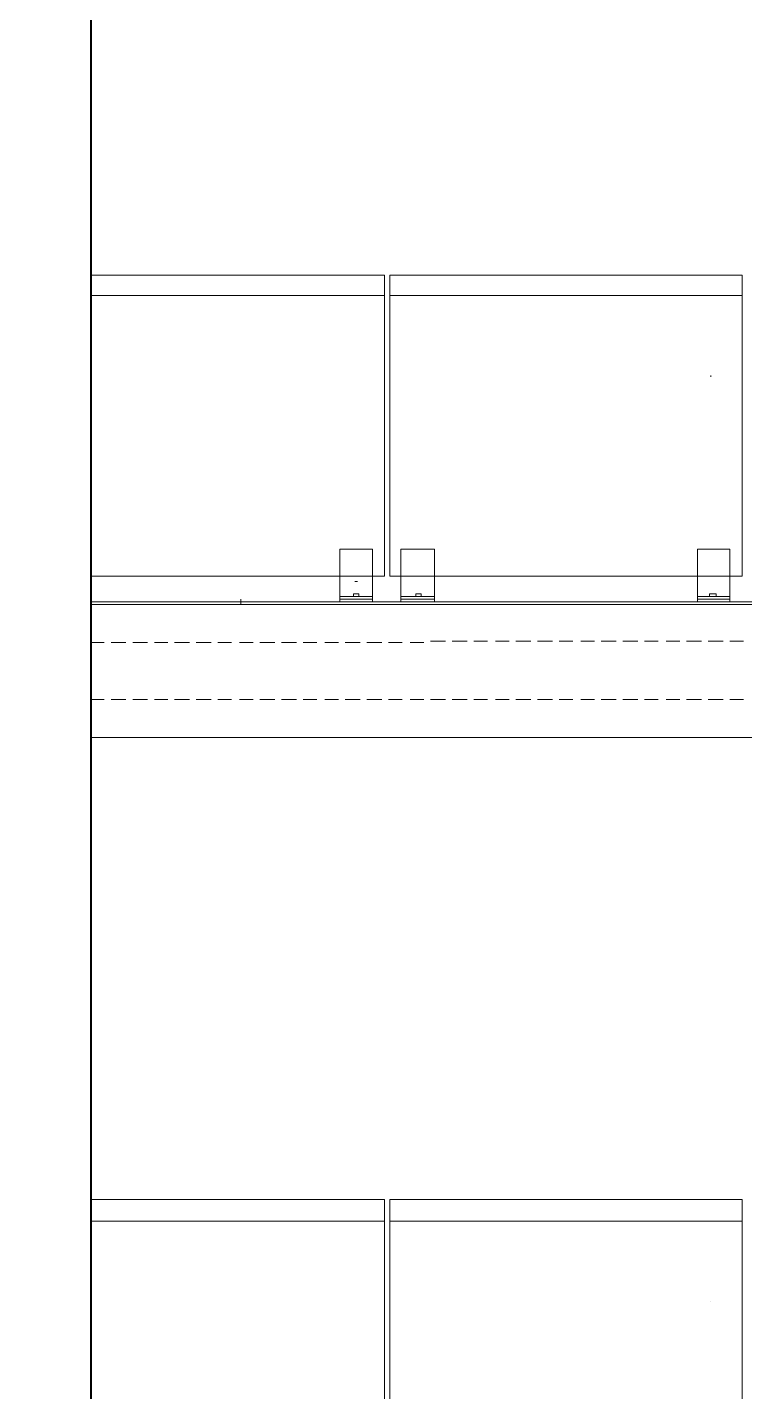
# Model space of a CAD drawing. Header units: millimetres. Extents: x 182 to 575, y -105 to 95.
# Drawn here: x 272.762 to 275.285, y 74.274 to 79.068 of the extents above; entities that cross this region are included whole.
import ezdxf

# ---------------------------------------------------------------- set-up
doc = ezdxf.new("R2010")
doc.units = ezdxf.units.MM
doc.header["$MEASUREMENT"] = 0
doc.layers.add('PDF_Geometry', color=7, linetype='Continuous')
doc.layers.add('PDF_Solid Fills', color=7, linetype='Continuous')

msp = doc.modelspace()

# ---------------------------------------------------------------- hatches: boundary and pattern name
at = {"layer": 'PDF_Solid Fills', "transparency": 33554559}
h = msp.add_hatch(color=256, dxfattribs=at)
h.paths.add_polyline_path([(274.6227, 79.0376), (274.6302, 79.0376), (274.6227, 79.0376)], flags=0)
h.paths.add_polyline_path([(274.6302, 79.0376), (274.6227, 79.0376), (274.6302, 79.0376)], flags=0)
h.paths.add_polyline_path([(274.6152, 79.0351), (274.6377, 79.0351), (274.6152, 79.0351)], flags=0)
h.paths.add_polyline_path([(274.6377, 79.0351), (274.6152, 79.0351), (274.6377, 79.0351)], flags=0)
h = msp.add_hatch(color=256, dxfattribs=at)
h.paths.add_polyline_path([(274.6427, 79.0176), (274.6377, 79.0176), (274.6427, 79.0176)], flags=0)
h.paths.add_polyline_path([(274.6427, 79.0151), (274.6352, 79.0151), (274.6427, 79.0151)], flags=0)
h.paths.add_polyline_path([(274.6352, 79.0126), (274.6402, 79.0126), (274.6352, 79.0126)], flags=0)
h.paths.add_polyline_path([(274.6402, 79.0126), (274.6352, 79.0126), (274.6402, 79.0126)], flags=0)
h.paths.add_polyline_path([(274.6327, 79.0101), (274.6402, 79.0101), (274.6327, 79.0101)], flags=0)
h = msp.add_hatch(color=256, dxfattribs=at)
h.paths.add_polyline_path([(274.6352, 79.0301), (274.6427, 79.0301), (274.6352, 79.0301)], flags=0)
h.paths.add_polyline_path([(274.6427, 79.0276), (274.6352, 79.0276), (274.6427, 79.0276)], flags=0)
h.paths.add_polyline_path([(274.6427, 79.0226), (274.6377, 79.0226), (274.6427, 79.0226)], flags=0)
h = msp.add_hatch(color=256, dxfattribs=at)
h.paths.add_polyline_path([(274.7002, 79.0376), (274.6902, 79.0376), (274.7002, 79.0376)], flags=0)
h.paths.add_polyline_path([(274.6902, 79.0376), (274.7002, 79.0376), (274.6902, 79.0376)], flags=0)
h.paths.add_polyline_path([(274.6852, 79.0351), (274.7077, 79.0351), (274.6852, 79.0351)], flags=0)
h.paths.add_polyline_path([(274.7077, 79.0351), (274.6852, 79.0351), (274.7077, 79.0351)], flags=0)
h = msp.add_hatch(color=256, dxfattribs=at)
h.paths.add_polyline_path([(274.7127, 79.0176), (274.7077, 79.0176), (274.7127, 79.0176)], flags=0)
h.paths.add_polyline_path([(274.7052, 79.0151), (274.7127, 79.0151), (274.7052, 79.0151)], flags=0)
h.paths.add_polyline_path([(274.7052, 79.0126), (274.7102, 79.0126), (274.7052, 79.0126)], flags=0)
h.paths.add_polyline_path([(274.7102, 79.0126), (274.7052, 79.0126), (274.7102, 79.0126)], flags=0)
h.paths.add_polyline_path([(274.7027, 79.0101), (274.7102, 79.0101), (274.7027, 79.0101)], flags=0)
h = msp.add_hatch(color=256, dxfattribs=at)
h.paths.add_polyline_path([(274.7052, 79.0301), (274.7127, 79.0301), (274.7052, 79.0301)], flags=0)
h.paths.add_polyline_path([(274.7127, 79.0276), (274.7052, 79.0276), (274.7127, 79.0276)], flags=0)
h.paths.add_polyline_path([(274.7127, 79.0226), (274.7077, 79.0226), (274.7127, 79.0226)], flags=0)
h = msp.add_hatch(color=256, dxfattribs=at)
h.paths.add_polyline_path([(274.7277, 79.0201), (274.7227, 79.0201), (274.7277, 79.0201)], flags=0)
h.paths.add_polyline_path([(274.7227, 79.0201), (274.7277, 79.0201), (274.7227, 79.0201)], flags=0)
h.paths.add_polyline_path([(274.7202, 79.0126), (274.7252, 79.0126), (274.7202, 79.0126)], flags=0)
h.paths.add_polyline_path([(274.7252, 79.0126), (274.7202, 79.0126), (274.7252, 79.0126)], flags=0)
h.paths.add_polyline_path([(274.7252, 79.0051), (274.7177, 79.0051), (274.7252, 79.0051)], flags=0)
h.paths.add_polyline_path([(274.7177, 79.0001), (274.7252, 79.0001), (274.7177, 79.0001)], flags=0)
h.paths.add_polyline_path([(274.7252, 79.0001), (274.7177, 79.0001), (274.7252, 79.0001)], flags=0)
h.paths.add_polyline_path([(274.7177, 78.9976), (274.7252, 78.9976), (274.7177, 78.9976)], flags=0)
h.paths.add_polyline_path([(274.7252, 78.9976), (274.7177, 78.9976), (274.7252, 78.9976)], flags=0)
h.paths.add_polyline_path([(274.7177, 78.9926), (274.7252, 78.9926), (274.7177, 78.9926)], flags=0)
h.paths.add_polyline_path([(274.7252, 78.9901), (274.7177, 78.9901), (274.7252, 78.9901)], flags=0)
h = msp.add_hatch(color=256, dxfattribs=at)
h.paths.add_polyline_path([(274.7552, 79.0351), (274.7352, 79.0351), (274.7552, 79.0351)], flags=0)
h.paths.add_polyline_path([(274.7377, 79.0376), (274.7502, 79.0376), (274.7377, 79.0376)], flags=0)
h.paths.add_polyline_path([(274.7502, 79.0376), (274.7377, 79.0376), (274.7502, 79.0376)], flags=0)
h.paths.add_polyline_path([(274.7427, 79.0376), (274.7452, 79.0376), (274.7427, 79.0376)], flags=0)
h.paths.add_polyline_path([(274.7452, 79.0376), (274.7427, 79.0376), (274.7452, 79.0376)], flags=0)
h = msp.add_hatch(color=256, dxfattribs=at)
h.paths.add_polyline_path([(274.7552, 79.0151), (274.7627, 79.0151), (274.7552, 79.0151)], flags=0)
h.paths.add_polyline_path([(274.7602, 79.0101), (274.7552, 79.0101), (274.7602, 79.0101)], flags=0)
h.paths.add_polyline_path([(274.7552, 79.0076), (274.7602, 79.0076), (274.7552, 79.0076)], flags=0)
h.paths.add_polyline_path([(274.7602, 79.0051), (274.7552, 79.0051), (274.7602, 79.0051)], flags=0)
h.paths.add_polyline_path([(274.7602, 79.0001), (274.7527, 79.0001), (274.7602, 79.0001)], flags=0)
h.paths.add_polyline_path([(274.7527, 78.9976), (274.7577, 78.9976), (274.7527, 78.9976)], flags=0)
h.paths.add_polyline_path([(274.7577, 78.9951), (274.7527, 78.9951), (274.7577, 78.9951)], flags=0)
h.paths.add_polyline_path([(274.7502, 78.9926), (274.7577, 78.9926), (274.7502, 78.9926)], flags=0)
h.paths.add_polyline_path([(274.7552, 78.9901), (274.7502, 78.9901), (274.7552, 78.9901)], flags=0)
h.paths.add_polyline_path([(274.7502, 78.9901), (274.7552, 78.9901), (274.7502, 78.9901)], flags=0)
h = msp.add_hatch(color=256, dxfattribs=at)
h.paths.add_polyline_path([(274.6027, 78.9876), (274.6102, 78.9876), (274.6027, 78.9876)], flags=0)
h.paths.add_polyline_path([(274.6027, 78.9851), (274.6077, 78.9851), (274.6027, 78.9851)], flags=0)
h.paths.add_polyline_path([(274.6077, 78.9826), (274.6002, 78.9826), (274.6077, 78.9826)], flags=0)
h = msp.add_hatch(color=256, dxfattribs=at)
h.paths.add_polyline_path([(274.6727, 78.9876), (274.6802, 78.9876), (274.6727, 78.9876)], flags=0)
h.paths.add_polyline_path([(274.6727, 78.9851), (274.6777, 78.9851), (274.6727, 78.9851)], flags=0)
h.paths.add_polyline_path([(274.6777, 78.9826), (274.6702, 78.9826), (274.6777, 78.9826)], flags=0)
h = msp.add_hatch(color=256, dxfattribs=at)
h.paths.add_polyline_path([(274.7277, 78.9776), (274.7427, 78.9776), (274.7277, 78.9776)], flags=0)
h.paths.add_polyline_path([(274.7327, 78.9751), (274.7377, 78.9751), (274.7327, 78.9751)], flags=0)
h.paths.add_polyline_path([(274.7377, 78.9751), (274.7327, 78.9751), (274.7377, 78.9751)], flags=0)
h = msp.add_hatch(color=256, dxfattribs=at)
h.paths.add_polyline_path([(273.5077, 77.9226), (273.5152, 77.9226), (273.5077, 77.9226)], flags=0)
h.paths.add_polyline_path([(273.5152, 77.9226), (273.5077, 77.9226), (273.5152, 77.9226)], flags=0)
h.paths.add_polyline_path([(273.5102, 77.9201), (273.5152, 77.9201), (273.5102, 77.9201)], flags=0)
h.paths.add_polyline_path([(273.5152, 77.9176), (273.5102, 77.9176), (273.5152, 77.9176)], flags=0)
h.paths.add_polyline_path([(273.5102, 77.9176), (273.5152, 77.9176), (273.5102, 77.9176)], flags=0)
h.paths.add_polyline_path([(273.5152, 77.9126), (273.5127, 77.9126), (273.5152, 77.9126)], flags=0)
h = msp.add_hatch(color=256, dxfattribs=at)
h.paths.add_polyline_path([(273.4677, 77.8201), (273.4702, 77.8201), (273.4677, 77.8201)], flags=0)
h.paths.add_polyline_path([(273.4727, 77.8201), (273.4652, 77.8201), (273.4727, 77.8201)], flags=0)
h.paths.add_polyline_path([(273.4627, 77.8176), (273.4752, 77.8176), (273.4627, 77.8176)], flags=0)
h.paths.add_polyline_path([(273.4777, 77.8176), (273.4602, 77.8176), (273.4777, 77.8176)], flags=0)
h = msp.add_hatch(color=256, dxfattribs=at)
h.paths.add_polyline_path([(273.5002, 77.8176), (273.4952, 77.8176), (273.5002, 77.8176)], flags=0)
h.paths.add_polyline_path([(273.5052, 77.8151), (273.4902, 77.8151), (273.5052, 77.8151)], flags=0)
h.paths.add_polyline_path([(273.4902, 77.8151), (273.5052, 77.8151), (273.4902, 77.8151)], flags=0)
h.paths.add_polyline_path([(273.5102, 77.8126), (273.4877, 77.8126), (273.5102, 77.8126)], flags=0)
h = msp.add_hatch(color=256, dxfattribs=at)
h.paths.add_polyline_path([(274.4527, 77.4926), (274.4427, 77.4926), (274.4527, 77.4926)], flags=0)
h.paths.add_polyline_path([(274.4577, 77.4901), (274.4477, 77.4901), (274.4577, 77.4901)], flags=0)
h.paths.add_polyline_path([(274.4602, 77.4876), (274.4502, 77.4876), (274.4602, 77.4876)], flags=0)
h = msp.add_hatch(color=256, dxfattribs=at)
h.paths.add_polyline_path([(274.4777, 77.4801), (274.4652, 77.4801), (274.4777, 77.4801)], flags=0)
h.paths.add_polyline_path([(274.4652, 77.4801), (274.4777, 77.4801), (274.4652, 77.4801)], flags=0)
h.paths.add_polyline_path([(274.4677, 77.4776), (274.4827, 77.4776), (274.4677, 77.4776)], flags=0)
h.paths.add_polyline_path([(274.4827, 77.4776), (274.4677, 77.4776), (274.4827, 77.4776)], flags=0)
h = msp.add_hatch(color=256, dxfattribs=at)
h.paths.add_polyline_path([(272.7677, 77.0901), (272.7727, 77.0901), (272.7677, 77.0901)], flags=0)
h.paths.add_polyline_path([(272.7752, 77.0876), (272.7677, 77.0876), (272.7752, 77.0876)], flags=0)
h.paths.add_polyline_path([(272.7677, 77.0876), (272.7752, 77.0876), (272.7677, 77.0876)], flags=0)
h.paths.add_polyline_path([(272.7752, 77.0851), (272.7677, 77.0851), (272.7752, 77.0851)], flags=0)
h = msp.add_hatch(color=256, dxfattribs=at)
h.paths.add_polyline_path([(272.7752, 77.0776), (272.8027, 77.0776), (272.7752, 77.0776)], flags=0)
h.paths.add_polyline_path([(272.8027, 77.0776), (272.7752, 77.0776), (272.8027, 77.0776)], flags=0)
h.paths.add_polyline_path([(272.7777, 77.0751), (272.8002, 77.0751), (272.7777, 77.0751)], flags=0)
h.paths.add_polyline_path([(272.8002, 77.0751), (272.7777, 77.0751), (272.8002, 77.0751)], flags=0)
h.paths.add_polyline_path([(272.7827, 77.0751), (272.7952, 77.0751), (272.7827, 77.0751)], flags=0)
h = msp.add_hatch(color=256, dxfattribs=at)
h.paths.add_polyline_path([(272.8052, 77.0876), (272.8127, 77.0876), (272.8052, 77.0876)], flags=0)
h.paths.add_polyline_path([(272.8102, 77.0851), (272.8027, 77.0851), (272.8102, 77.0851)], flags=0)
h.paths.add_polyline_path([(272.8027, 77.0851), (272.8102, 77.0851), (272.8027, 77.0851)], flags=0)
h = msp.add_hatch(color=256, dxfattribs=at)
h.paths.add_polyline_path([(273.9677, 76.9926), (273.9677, 76.9926), (273.9677, 76.9926)], flags=0)
h.paths.add_polyline_path([(273.9602, 76.9901), (273.9752, 76.9901), (273.9602, 76.9901)], flags=0)
h.paths.add_polyline_path([(273.9752, 76.9901), (273.9602, 76.9901), (273.9752, 76.9901)], flags=0)
h = msp.add_hatch(color=256, dxfattribs=at)
h.paths.add_polyline_path([(273.9452, 76.9476), (273.9402, 76.9476), (273.9452, 76.9476)], flags=0)
h.paths.add_polyline_path([(273.9502, 76.9451), (273.9352, 76.9451), (273.9502, 76.9451)], flags=0)
h.paths.add_polyline_path([(273.9352, 76.9451), (273.9502, 76.9451), (273.9352, 76.9451)], flags=0)
h.paths.add_polyline_path([(273.9327, 76.9426), (273.9527, 76.9426), (273.9327, 76.9426)], flags=0)
h = msp.add_hatch(color=256, dxfattribs=at)
h.paths.add_polyline_path([(273.9577, 76.9901), (273.9802, 76.9901), (273.9577, 76.9901)], flags=0)
h.paths.add_polyline_path([(273.9552, 76.9876), (273.9827, 76.9876), (273.9552, 76.9876)], flags=0)
h.paths.add_polyline_path([(273.9827, 76.9876), (273.9552, 76.9876), (273.9827, 76.9876)], flags=0)
h.paths.add_polyline_path([(273.9552, 76.9876), (273.9827, 76.9876), (273.9552, 76.9876)], flags=0)
h = msp.add_hatch(color=256, dxfattribs=at)
h.paths.add_polyline_path([(273.9877, 76.9801), (273.9827, 76.9801), (273.9877, 76.9801)], flags=0)
h.paths.add_polyline_path([(273.9902, 76.9751), (273.9852, 76.9751), (273.9902, 76.9751)], flags=0)
h.paths.add_polyline_path([(273.9852, 76.9751), (273.9902, 76.9751), (273.9852, 76.9751)], flags=0)
h.paths.add_polyline_path([(273.9902, 76.9701), (273.9852, 76.9701), (273.9902, 76.9701)], flags=0)
h = msp.add_hatch(color=256, dxfattribs=at)
h.paths.add_polyline_path([(273.9777, 76.9426), (273.9652, 76.9426), (273.9777, 76.9426)], flags=0)
h.paths.add_polyline_path([(273.9652, 76.9426), (273.9777, 76.9426), (273.9652, 76.9426)], flags=0)
h.paths.add_polyline_path([(273.9627, 76.9426), (273.9827, 76.9426), (273.9627, 76.9426)], flags=0)
h = msp.add_hatch(color=256, dxfattribs=at)
h.paths.add_polyline_path([(273.9452, 76.8026), (273.9402, 76.8026), (273.9452, 76.8026)], flags=0)
h.paths.add_polyline_path([(273.9502, 76.8001), (273.9352, 76.8001), (273.9502, 76.8001)], flags=0)
h.paths.add_polyline_path([(273.9352, 76.8001), (273.9502, 76.8001), (273.9352, 76.8001)], flags=0)
h.paths.add_polyline_path([(273.9327, 76.7976), (273.9527, 76.7976), (273.9327, 76.7976)], flags=0)
h = msp.add_hatch(color=256, dxfattribs=at)
h.paths.add_polyline_path([(273.9777, 76.7976), (273.9652, 76.7976), (273.9777, 76.7976)], flags=0)
h.paths.add_polyline_path([(273.9652, 76.7976), (273.9777, 76.7976), (273.9652, 76.7976)], flags=0)
h.paths.add_polyline_path([(273.9627, 76.7976), (273.9827, 76.7976), (273.9627, 76.7976)], flags=0)
h = msp.add_hatch(color=256, dxfattribs=at)
h.paths.add_polyline_path([(273.9902, 76.0176), (273.9852, 76.0176), (273.9902, 76.0176)], flags=0)
h.paths.add_polyline_path([(273.9852, 76.0176), (273.9902, 76.0176), (273.9852, 76.0176)], flags=0)
h.paths.add_polyline_path([(273.9902, 76.0226), (273.9852, 76.0226), (273.9902, 76.0226)], flags=0)
h = msp.add_hatch(color=256, dxfattribs=at)
h.paths.add_polyline_path([(273.9427, 75.9701), (273.9452, 75.9701), (273.9427, 75.9701)], flags=0)
h.paths.add_polyline_path([(273.9452, 75.9701), (273.9427, 75.9701), (273.9452, 75.9701)], flags=0)
h.paths.add_polyline_path([(273.9377, 75.9676), (273.9502, 75.9676), (273.9377, 75.9676)], flags=0)
h.paths.add_polyline_path([(273.9502, 75.9676), (273.9377, 75.9676), (273.9502, 75.9676)], flags=0)
h = msp.add_hatch(color=256, dxfattribs=at)
h.paths.add_polyline_path([(273.3152, 75.4226), (273.3077, 75.4226), (273.3152, 75.4226)], flags=0)
h.paths.add_polyline_path([(273.3052, 75.4101), (273.3127, 75.4101), (273.3052, 75.4101)], flags=0)
h.paths.add_polyline_path([(273.3127, 75.4076), (273.3052, 75.4076), (273.3127, 75.4076)], flags=0)
h = msp.add_hatch(color=256, dxfattribs=at)
h.paths.add_polyline_path([(273.3602, 75.4426), (273.3702, 75.4426), (273.3602, 75.4426)], flags=0)
h.paths.add_polyline_path([(273.3702, 75.4426), (273.3602, 75.4426), (273.3702, 75.4426)], flags=0)
h.paths.add_polyline_path([(273.3627, 75.4401), (273.3702, 75.4401), (273.3627, 75.4401)], flags=0)
h = msp.add_hatch(color=256, dxfattribs=at)
h.paths.add_polyline_path([(274.5952, 75.4201), (274.5852, 75.4201), (274.5952, 75.4201)], flags=0)
h.paths.add_polyline_path([(274.5852, 75.4201), (274.5952, 75.4201), (274.5852, 75.4201)], flags=0)
h.paths.add_polyline_path([(274.5877, 75.4176), (274.6002, 75.4176), (274.5877, 75.4176)], flags=0)
h.paths.add_polyline_path([(274.6052, 75.4151), (274.5902, 75.4151), (274.6052, 75.4151)], flags=0)
h = msp.add_hatch(color=256, dxfattribs=at)
h.paths.add_polyline_path([(273.3527, 75.3751), (273.3202, 75.3751), (273.3527, 75.3751)], flags=0)
h.paths.add_polyline_path([(273.3277, 75.3726), (273.3452, 75.3726), (273.3277, 75.3726)], flags=0)
h.paths.add_polyline_path([(273.3452, 75.3726), (273.3277, 75.3726), (273.3452, 75.3726)], flags=0)
h = msp.add_hatch(color=256, dxfattribs=at)
h.paths.add_polyline_path([(274.6177, 75.3726), (274.5827, 75.3726), (274.6177, 75.3726)], flags=0)
h.paths.add_polyline_path([(274.5902, 75.3701), (274.6102, 75.3701), (274.5902, 75.3701)], flags=0)
h.paths.add_polyline_path([(274.6102, 75.3701), (274.5902, 75.3701), (274.6102, 75.3701)], flags=0)
h = msp.add_hatch(color=256, dxfattribs=at)
h.paths.add_polyline_path([(273.9577, 75.2826), (273.9802, 75.2826), (273.9577, 75.2826)], flags=0)
h.paths.add_polyline_path([(273.9802, 75.2826), (273.9577, 75.2826), (273.9802, 75.2826)], flags=0)
h.paths.add_polyline_path([(273.9827, 75.2801), (273.9552, 75.2801), (273.9827, 75.2801)], flags=0)
h.paths.add_polyline_path([(273.9552, 75.2801), (273.9827, 75.2801), (273.9552, 75.2801)], flags=0)
h = msp.add_hatch(color=256, dxfattribs=at)
h.paths.add_polyline_path([(273.9677, 75.2851), (273.9677, 75.2851), (273.9677, 75.2851)], flags=0)
h.paths.add_polyline_path([(273.9602, 75.2851), (273.9752, 75.2851), (273.9602, 75.2851)], flags=0)
h.paths.add_polyline_path([(273.9752, 75.2851), (273.9602, 75.2851), (273.9752, 75.2851)], flags=0)
h = msp.add_hatch(color=256, dxfattribs=at)
h.paths.add_polyline_path([(273.9827, 75.2726), (273.9877, 75.2726), (273.9827, 75.2726)], flags=0)
h.paths.add_polyline_path([(273.9902, 75.2701), (273.9852, 75.2701), (273.9902, 75.2701)], flags=0)
h.paths.add_polyline_path([(273.9852, 75.2701), (273.9902, 75.2701), (273.9852, 75.2701)], flags=0)
h.paths.add_polyline_path([(273.9902, 75.2651), (273.9852, 75.2651), (273.9902, 75.2651)], flags=0)
h.paths.add_polyline_path([(273.9852, 75.2651), (273.9902, 75.2651), (273.9852, 75.2651)], flags=0)
h.paths.add_polyline_path([(273.9902, 75.2651), (273.9852, 75.2651), (273.9902, 75.2651)], flags=0)
h = msp.add_hatch(color=256, dxfattribs=at)
h.paths.add_polyline_path([(273.9327, 75.2251), (273.9277, 75.2251), (273.9327, 75.2251)], flags=0)
h.paths.add_polyline_path([(273.9277, 75.2251), (273.9327, 75.2251), (273.9277, 75.2251)], flags=0)
h.paths.add_polyline_path([(273.9327, 75.2251), (273.9277, 75.2251), (273.9327, 75.2251)], flags=0)
h = msp.add_hatch(color=256, dxfattribs=at)
h.paths.add_polyline_path([(273.9452, 75.2401), (273.9402, 75.2401), (273.9452, 75.2401)], flags=0)
h.paths.add_polyline_path([(273.9377, 75.2401), (273.9477, 75.2401), (273.9377, 75.2401)], flags=0)
h.paths.add_polyline_path([(273.9527, 75.2376), (273.9327, 75.2376), (273.9527, 75.2376)], flags=0)
h = msp.add_hatch(color=256, dxfattribs=at)
h.paths.add_polyline_path([(273.9777, 75.2376), (273.9652, 75.2376), (273.9777, 75.2376)], flags=0)
h.paths.add_polyline_path([(273.9652, 75.2376), (273.9777, 75.2376), (273.9652, 75.2376)], flags=0)
h.paths.add_polyline_path([(273.9627, 75.2351), (273.9827, 75.2351), (273.9627, 75.2351)], flags=0)
h.paths.add_polyline_path([(273.9827, 75.2351), (273.9627, 75.2351), (273.9827, 75.2351)], flags=0)
h = msp.add_hatch(color=256, dxfattribs=at)
h.paths.add_polyline_path([(273.9702, 75.1401), (273.9327, 75.1401), (273.9702, 75.1401)], flags=0)
h.paths.add_polyline_path([(273.9327, 75.1401), (273.9702, 75.1401), (273.9327, 75.1401)], flags=0)
h.paths.add_polyline_path([(273.9327, 75.1401), (273.9727, 75.1401), (273.9327, 75.1401)], flags=0)
h = msp.add_hatch(color=256, dxfattribs=at)
h.paths.add_polyline_path([(273.9452, 75.0951), (273.9402, 75.0951), (273.9452, 75.0951)], flags=0)
h.paths.add_polyline_path([(273.9377, 75.0951), (273.9477, 75.0951), (273.9377, 75.0951)], flags=0)
h.paths.add_polyline_path([(273.9527, 75.0926), (273.9327, 75.0926), (273.9527, 75.0926)], flags=0)
h = msp.add_hatch(color=256, dxfattribs=at)
h.paths.add_polyline_path([(273.9777, 75.0926), (273.9652, 75.0926), (273.9777, 75.0926)], flags=0)
h.paths.add_polyline_path([(273.9652, 75.0926), (273.9777, 75.0926), (273.9652, 75.0926)], flags=0)
h.paths.add_polyline_path([(273.9627, 75.0901), (273.9827, 75.0901), (273.9627, 75.0901)], flags=0)
h.paths.add_polyline_path([(273.9827, 75.0901), (273.9627, 75.0901), (273.9827, 75.0901)], flags=0)
h = msp.add_hatch(color=256, dxfattribs=at)
h.paths.add_polyline_path([(273.9852, 75.1176), (273.9902, 75.1176), (273.9852, 75.1176)], flags=0)
h.paths.add_polyline_path([(273.9902, 75.1176), (273.9852, 75.1176), (273.9902, 75.1176)], flags=0)
h.paths.add_polyline_path([(273.9852, 75.1176), (273.9902, 75.1176), (273.9852, 75.1176)], flags=0)
h = msp.add_hatch(color=256, dxfattribs=at)
h.paths.add_polyline_path([(273.9277, 74.3176), (273.9327, 74.3176), (273.9277, 74.3176)], flags=0)
h.paths.add_polyline_path([(273.9327, 74.3226), (273.9277, 74.3226), (273.9327, 74.3226)], flags=0)
h.paths.add_polyline_path([(273.9277, 74.3226), (273.9327, 74.3226), (273.9277, 74.3226)], flags=0)
h = msp.add_hatch(color=256, dxfattribs=at)
h.paths.add_polyline_path([(273.9677, 74.3301), (273.9652, 74.3301), (273.9677, 74.3301)], flags=0)
h.paths.add_polyline_path([(273.9652, 74.3301), (273.9677, 74.3301), (273.9652, 74.3301)], flags=0)
h.paths.add_polyline_path([(273.9727, 74.3301), (273.9602, 74.3301), (273.9727, 74.3301)], flags=0)
h.paths.add_polyline_path([(273.9602, 74.3301), (273.9727, 74.3301), (273.9602, 74.3301)], flags=0)
h = msp.add_hatch(color=256, dxfattribs=at)
h.paths.add_polyline_path([(273.9902, 74.3126), (273.9852, 74.3126), (273.9902, 74.3126)], flags=0)
h.paths.add_polyline_path([(273.9852, 74.3151), (273.9902, 74.3151), (273.9852, 74.3151)], flags=0)
h.paths.add_polyline_path([(273.9827, 74.3176), (273.9877, 74.3176), (273.9827, 74.3176)], flags=0)

# ---------------------------------------------------------------- linework, layer by layer
at = {"layer": 'PDF_Geometry', "lineweight": 40}
msp.add_lwpolyline([(272.7326, 66.4062), (272.7326, 83.5396), (272.985, 83.5396), (272.985, 66.4062)], dxfattribs=at)
at = {"layer": 'PDF_Geometry', "lineweight": 20}
for points in [[(274.0183, 78.1253), (274.0183, 78.1967), (272.985, 78.1967)], [(274.0183, 78.1967), (274.0183, 78.1253), (272.985, 78.1253)], [(275.2754, 78.1967), (275.2754, 78.1253)], [(277.6802, 77.0396), (272.985, 77.0396)], [(277.6802, 76.5729), (272.985, 76.5729)], [(274.0183, 74.8729), (274.0183, 74.9491), (272.985, 74.9491)], [(274.0183, 74.9491), (274.0183, 74.8729), (272.985, 74.8729)], [(275.2754, 74.9491), (275.2754, 74.8729)]]:
    msp.add_lwpolyline(points, dxfattribs=at)
for points in [[(274.0373, 78.1967), (274.0373, 78.1253), (275.2754, 78.1253), (275.2754, 78.1967)], [(274.0373, 74.9491), (274.0373, 74.8729), (275.2754, 74.8729), (275.2754, 74.9491)]]:
    msp.add_lwpolyline(points, close=True, dxfattribs=at)
at = {"layer": 'PDF_Geometry', "lineweight": 13}
for points in [[(272.985, 78.1253), (274.0183, 78.1253), (274.0183, 77.1396), (272.985, 77.1396)], [(274.0373, 78.1253), (275.2754, 78.1253), (275.2754, 77.1396), (274.0373, 77.1396)], [(273.9278, 77.0777), (273.9088, 77.0777), (273.9088, 77.0681), (273.9278, 77.0681)], [(274.1278, 77.0777), (274.1469, 77.0777), (274.1469, 77.0681), (274.1278, 77.0681)], [(275.185, 77.0777), (275.1612, 77.0777), (275.1612, 77.0681), (275.185, 77.0681)], [(272.985, 74.8729), (274.0183, 74.8729), (274.0183, 73.892), (272.985, 73.892)], [(274.0373, 74.8729), (275.2754, 74.8729), (275.2754, 73.892), (274.0373, 73.892)]]:
    msp.add_lwpolyline(points, close=True, dxfattribs=at)
for points in [[(275.1659, 77.8443), (275.1659, 77.8396)], [(273.8612, 77.0491), (273.8612, 77.2348), (273.9754, 77.2348), (273.9754, 77.0491)], [(274.1945, 77.0491), (274.1945, 77.2348), (274.0754, 77.2348), (274.0754, 77.0491)], [(275.1183, 77.0491), (275.1183, 77.2348), (275.2326, 77.2348), (275.2326, 77.0491)], [(273.9135, 77.1205), (273.9231, 77.1205)], [(277.6802, 77.0491), (272.985, 77.0491)], [(273.5135, 77.0586), (273.5135, 77.0396)], [(273.8612, 77.0681), (273.9754, 77.0681)], [(273.8612, 77.0586), (273.9754, 77.0586)], [(274.1945, 77.0681), (274.0754, 77.0681)], [(274.1945, 77.0586), (274.0754, 77.0586)], [(275.1183, 77.0681), (275.2326, 77.0681)], [(275.1183, 77.0586), (275.2326, 77.0586)], [(273.0326, 76.9062), (272.985, 76.9062)], [(273.1088, 76.9062), (273.0564, 76.9062)], [(273.185, 76.9062), (273.1326, 76.9062)], [(273.2564, 76.9062), (273.2088, 76.9062)], [(273.3326, 76.9062), (273.2802, 76.9062)], [(273.4088, 76.9062), (273.3564, 76.9062)], [(273.4802, 76.9062), (273.4326, 76.9062)], [(273.5564, 76.9062), (273.5088, 76.9062)], [(273.6326, 76.9062), (273.5802, 76.9062)], [(273.7088, 76.9062), (273.6564, 76.9062)], [(273.7802, 76.9062), (273.7326, 76.9062)], [(273.8564, 76.9062), (273.8088, 76.9062)], [(273.9326, 76.9062), (273.8802, 76.9062)], [(274.0088, 76.9062), (273.9564, 76.9062)], [(274.0802, 76.9062), (274.0326, 76.9062)], [(274.1564, 76.9062), (274.1088, 76.9062)], [(274.2326, 76.911), (274.1802, 76.911)], [(274.3088, 76.911), (274.2564, 76.911)], [(274.3802, 76.911), (274.3326, 76.911)], [(274.4564, 76.911), (274.4088, 76.911)], [(274.5326, 76.911), (274.4802, 76.911)], [(274.6088, 76.911), (274.5564, 76.911)], [(274.6802, 76.911), (274.6326, 76.911)], [(274.7564, 76.911), (274.7088, 76.911)], [(274.8326, 76.911), (274.7802, 76.911)], [(274.9088, 76.911), (274.8564, 76.911)], [(274.9802, 76.911), (274.9326, 76.911)], [(275.0564, 76.911), (275.0088, 76.911)], [(275.1326, 76.911), (275.0802, 76.911)], [(275.2088, 76.911), (275.1564, 76.911)], [(275.2802, 76.911), (275.2326, 76.911)], [(273.0326, 76.7062), (272.985, 76.7062)], [(273.1088, 76.7062), (273.0564, 76.7062)], [(273.185, 76.7062), (273.1326, 76.7062)], [(273.2564, 76.7062), (273.2088, 76.7062)], [(273.3326, 76.7062), (273.2802, 76.7062)], [(273.4088, 76.7062), (273.3564, 76.7062)], [(273.4802, 76.7062), (273.4326, 76.7062)], [(273.5564, 76.7062), (273.5088, 76.7062)], [(273.6326, 76.7062), (273.5802, 76.7062)], [(273.7088, 76.7062), (273.6564, 76.7062)], [(273.7802, 76.7062), (273.7326, 76.7062)], [(273.8564, 76.7062), (273.8088, 76.7062)], [(273.9326, 76.7062), (273.8802, 76.7062)], [(274.0088, 76.7062), (273.9564, 76.7062)], [(274.0802, 76.7062), (274.0326, 76.7062)], [(274.1564, 76.7062), (274.1088, 76.7062)], [(274.2326, 76.7062), (274.1802, 76.7062)], [(274.3088, 76.7062), (274.2564, 76.7062)], [(274.3802, 76.7062), (274.3326, 76.7062)], [(274.4564, 76.7062), (274.4088, 76.7062)], [(274.5326, 76.7062), (274.4802, 76.7062)], [(274.6088, 76.7062), (274.5564, 76.7062)], [(274.6802, 76.7062), (274.6326, 76.7062)], [(274.7564, 76.7062), (274.7088, 76.7062)], [(274.8326, 76.7062), (274.7802, 76.7062)], [(274.9088, 76.7062), (274.8564, 76.7062)], [(274.9802, 76.7062), (274.9326, 76.7062)], [(275.0564, 76.7062), (275.0088, 76.7062)], [(275.1326, 76.7062), (275.0802, 76.7062)], [(275.2088, 76.7062), (275.1564, 76.7062)], [(275.2802, 76.7062), (275.2326, 76.7062)], [(275.1659, 74.592), (275.1659, 74.592)]]:
    msp.add_lwpolyline(points, dxfattribs=at)

doc.saveas('drawing.dxf')
